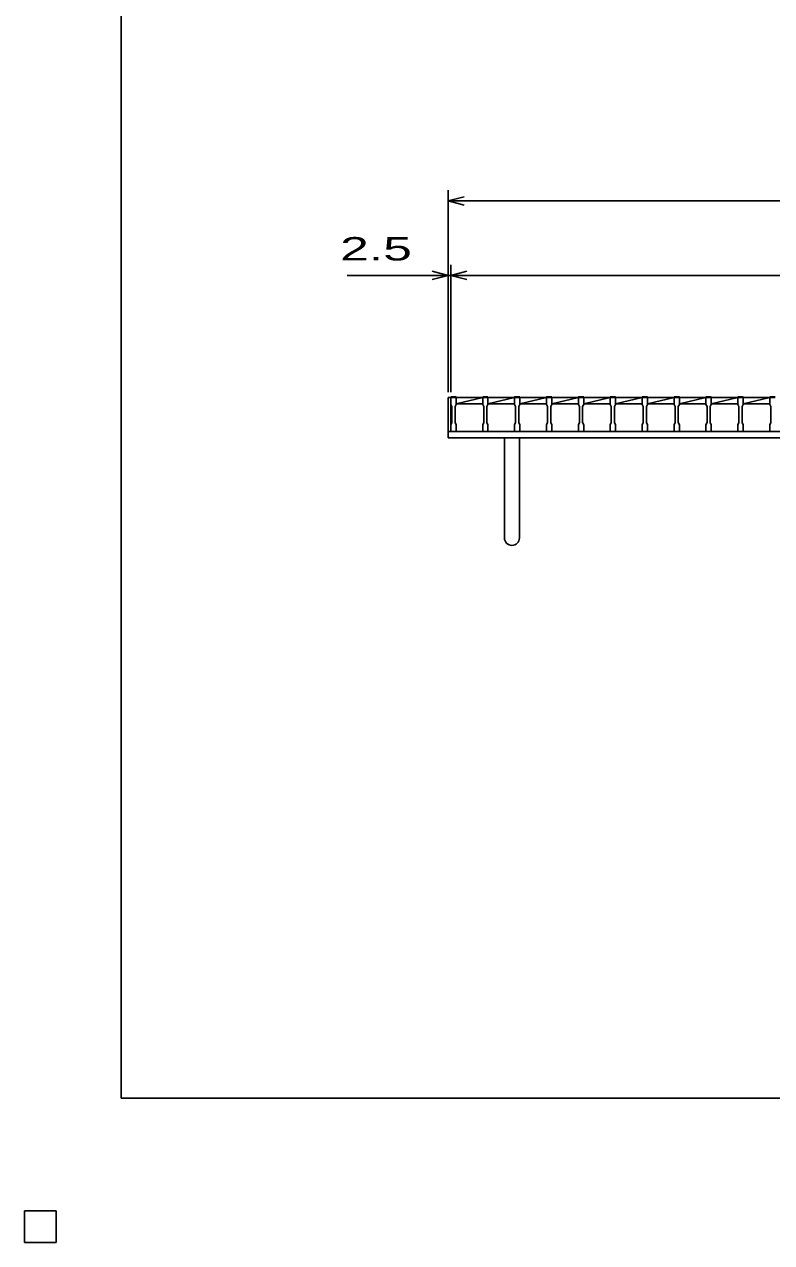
# Model space of a CAD drawing. Units: millimetres, scale not verified. Extents: x -1820 to 1731, y -1282 to 1054.
# Drawn here: x -1820 to -1117, y -1282 to -136 of the extents above; entities that cross this region are included whole.
import ezdxf
from ezdxf.enums import TextEntityAlignment as Align

# ---------------------------------------------------------------- set-up
doc = ezdxf.new("R2010")
doc.units = ezdxf.units.MM
doc.header["$LTSCALE"] = 10
for name, color, linetype, lineweight in [('0_2', 150, 'Continuous', 25), ('16', 3, 'Continuous', 25), ('19', 6, 'Continuous', 25), ('22', 4, 'Continuous', 25), ('24', 2, 'Continuous', 25), ('32', 4, 'Continuous', 25)]:
    doc.layers.add(name, color=color, linetype=linetype, lineweight=lineweight)
doc.styles.add('ベクトル', font='')
doc.styles.get('ベクトル').set_extended_font_data('ベクトル')

msp = doc.modelspace()

# ---------------------------------------------------------------- linework, layer by layer
at = {"layer": '0_2'}
for p, q in [((-1729, -1146.5), (-1729, 1053.5)), ((1731, -1146.5), (-1729, -1146.5)), ((-1790, -1252.5), (-1820, -1252.5)), ((-1820, -1252.5), (-1820, -1282.5)), ((-1790, -1252.5), (-1820, -1252.5)), ((-1820, -1252.5), (-1820, -1282.5)), ((-1790, -1252.5), (-1820, -1252.5)), ((-1820, -1252.5), (-1820, -1282.5)), ((-1790, -1252.5), (-1820, -1252.5)), ((-1820, -1252.5), (-1820, -1282.5)), ((-1790, -1252.5), (-1820, -1252.5)), ((-1820, -1252.5), (-1820, -1282.5)), ((-1790, -1282.5), (-1790, -1252.5)), ((-1790, -1282.5), (-1790, -1252.5)), ((-1790, -1282.5), (-1790, -1252.5)), ((-1790, -1282.5), (-1790, -1252.5)), ((-1790, -1282.5), (-1790, -1252.5)), ((-1820, -1282.5), (-1790, -1282.5)), ((-1820, -1282.5), (-1790, -1282.5)), ((-1820, -1282.5), (-1790, -1282.5)), ((-1820, -1282.5), (-1790, -1282.5)), ((-1820, -1282.5), (-1790, -1282.5))]:
    msp.add_line(p, q, dxfattribs=at)
at = {"layer": '16'}
for p, q in [((-1419, -487.5), (-1419, -486.8)), ((-1419, -486.8), (-1414, -486.8)), ((-1419, -487.5), (-1419, -494)), ((-1414, -487.5), (-1419, -487.5)), ((-1419, -487.5), (-1419, -519.5)), ((-1414, -486.8), (-1414, -487.5)), ((-1414, -494), (-1414, -487.5)), ((-1414, -487.5), (-1389, -487.5)), ((-1414, -493.5), (-1389, -487.5)), ((-1389, -487.5), (-1389, -486.8)), ((-1389, -486.8), (-1384, -486.8)), ((-1389, -487.5), (-1389, -494)), ((-1384, -487.5), (-1389, -487.5)), ((-1384, -486.8), (-1384, -487.5)), ((-1384, -494), (-1384, -487.5)), ((-1384, -487.5), (-1359, -487.5)), ((-1384, -493.5), (-1359, -487.5)), ((-1359, -487.5), (-1359, -486.8)), ((-1359, -486.8), (-1354, -486.8)), ((-1359, -487.5), (-1359, -494)), ((-1354, -487.5), (-1359, -487.5)), ((-1354, -486.8), (-1354, -487.5)), ((-1354, -494), (-1354, -487.5)), ((-1354, -487.5), (-1329, -487.5)), ((-1354, -493.5), (-1329, -487.5)), ((-1329, -487.5), (-1329, -486.8)), ((-1329, -486.8), (-1324, -486.8)), ((-1329, -487.5), (-1329, -494)), ((-1324, -487.5), (-1329, -487.5)), ((-1324, -486.8), (-1324, -487.5)), ((-1324, -494), (-1324, -487.5)), ((-1324, -487.5), (-1299, -487.5)), ((-1324, -493.5), (-1299, -487.5)), ((-1299, -487.5), (-1299, -486.8)), ((-1299, -486.8), (-1294, -486.8)), ((-1299, -487.5), (-1299, -494)), ((-1294, -487.5), (-1299, -487.5)), ((-1294, -486.8), (-1294, -487.5)), ((-1294, -494), (-1294, -487.5)), ((-1294, -487.5), (-1269, -487.5)), ((-1294, -493.5), (-1269, -487.5)), ((-1269, -487.5), (-1269, -486.8)), ((-1269, -486.8), (-1264, -486.8)), ((-1269, -487.5), (-1269, -494)), ((-1264, -487.5), (-1269, -487.5)), ((-1264, -486.8), (-1264, -487.5)), ((-1264, -494), (-1264, -487.5)), ((-1264, -487.5), (-1239, -487.5)), ((-1264, -493.5), (-1239, -487.5)), ((-1239, -487.5), (-1239, -486.8)), ((-1239, -486.8), (-1234, -486.8)), ((-1239, -487.5), (-1239, -494)), ((-1234, -487.5), (-1239, -487.5)), ((-1234, -486.8), (-1234, -487.5)), ((-1234, -494), (-1234, -487.5)), ((-1234, -487.5), (-1209, -487.5)), ((-1234, -493.5), (-1209, -487.5)), ((-1209, -487.5), (-1209, -486.8)), ((-1209, -486.8), (-1204, -486.8)), ((-1209, -487.5), (-1209, -494)), ((-1204, -487.5), (-1209, -487.5)), ((-1204, -486.8), (-1204, -487.5)), ((-1204, -494), (-1204, -487.5)), ((-1204, -487.5), (-1179, -487.5)), ((-1204, -493.5), (-1179, -487.5)), ((-1179, -487.5), (-1179, -486.8)), ((-1179, -486.8), (-1174, -486.8)), ((-1179, -487.5), (-1179, -494)), ((-1174, -487.5), (-1179, -487.5)), ((-1174, -486.8), (-1174, -487.5)), ((-1174, -494), (-1174, -487.5)), ((-1174, -487.5), (-1149, -487.5)), ((-1174, -493.5), (-1149, -487.5)), ((-1149, -487.5), (-1149, -486.8)), ((-1149, -486.8), (-1144, -486.8)), ((-1149, -487.5), (-1149, -494)), ((-1144, -487.5), (-1149, -487.5)), ((-1144, -486.8), (-1144, -487.5)), ((-1144, -494), (-1144, -487.5)), ((-1144, -487.5), (-1119, -487.5)), ((-1144, -493.5), (-1119, -487.5)), ((-1119, -487.5), (-1119, -486.8)), ((-1119, -486.8), (-1114, -486.8)), ((-1119, -487.5), (-1119, -494)), ((-1114, -487.5), (-1119, -487.5)), ((-1419, -494), (-1418, -496)), ((-1418, -496), (-1418, -511)), ((-1415, -496), (-1414, -494)), ((-1415, -511), (-1415, -496)), ((-1414, -493.5), (-1389, -493.5)), ((-1389, -494), (-1388, -496)), ((-1388, -496), (-1388, -511)), ((-1385, -496), (-1384, -494)), ((-1385, -511), (-1385, -496)), ((-1384, -493.5), (-1359, -493.5)), ((-1359, -494), (-1358, -496)), ((-1358, -496), (-1358, -511)), ((-1355, -496), (-1354, -494)), ((-1355, -511), (-1355, -496)), ((-1354, -493.5), (-1329, -493.5)), ((-1329, -494), (-1328, -496)), ((-1328, -496), (-1328, -511)), ((-1325, -496), (-1324, -494)), ((-1325, -511), (-1325, -496)), ((-1324, -493.5), (-1299, -493.5)), ((-1299, -494), (-1298, -496)), ((-1298, -496), (-1298, -511)), ((-1295, -496), (-1294, -494)), ((-1295, -511), (-1295, -496)), ((-1294, -493.5), (-1269, -493.5)), ((-1269, -494), (-1268, -496)), ((-1268, -496), (-1268, -511)), ((-1265, -496), (-1264, -494)), ((-1265, -511), (-1265, -496)), ((-1264, -493.5), (-1239, -493.5)), ((-1239, -494), (-1238, -496)), ((-1238, -496), (-1238, -511)), ((-1235, -496), (-1234, -494)), ((-1235, -511), (-1235, -496)), ((-1234, -493.5), (-1209, -493.5)), ((-1209, -494), (-1208, -496)), ((-1208, -496), (-1208, -511)), ((-1205, -496), (-1204, -494)), ((-1205, -511), (-1205, -496)), ((-1204, -493.5), (-1179, -493.5)), ((-1179, -494), (-1178, -496)), ((-1178, -496), (-1178, -511)), ((-1175, -496), (-1174, -494)), ((-1175, -511), (-1175, -496)), ((-1174, -493.5), (-1149, -493.5)), ((-1149, -494), (-1148, -496)), ((-1148, -496), (-1148, -511)), ((-1145, -496), (-1144, -494)), ((-1145, -511), (-1145, -496)), ((-1144, -493.5), (-1119, -493.5)), ((-1119, -494), (-1118, -496)), ((-1118, -496), (-1118, -511)), ((-1418, -511), (-1419, -513)), ((-1419, -513), (-1419, -519.5)), ((-1414, -513), (-1415, -511)), ((-1414, -519.5), (-1414, -513)), ((-1388, -511), (-1389, -513)), ((-1389, -513), (-1389, -519.5)), ((-1384, -513), (-1385, -511)), ((-1384, -519.5), (-1384, -513)), ((-1358, -511), (-1359, -513)), ((-1359, -513), (-1359, -519.5)), ((-1354, -513), (-1355, -511)), ((-1354, -519.5), (-1354, -513)), ((-1328, -511), (-1329, -513)), ((-1329, -513), (-1329, -519.5)), ((-1324, -513), (-1325, -511)), ((-1324, -519.5), (-1324, -513)), ((-1298, -511), (-1299, -513)), ((-1299, -513), (-1299, -519.5)), ((-1294, -513), (-1295, -511)), ((-1294, -519.5), (-1294, -513)), ((-1268, -511), (-1269, -513)), ((-1269, -513), (-1269, -519.5)), ((-1264, -513), (-1265, -511)), ((-1264, -519.5), (-1264, -513)), ((-1238, -511), (-1239, -513)), ((-1239, -513), (-1239, -519.5)), ((-1234, -513), (-1235, -511)), ((-1234, -519.5), (-1234, -513)), ((-1208, -511), (-1209, -513)), ((-1209, -513), (-1209, -519.5)), ((-1204, -513), (-1205, -511)), ((-1204, -519.5), (-1204, -513)), ((-1178, -511), (-1179, -513)), ((-1179, -513), (-1179, -519.5)), ((-1174, -513), (-1175, -511)), ((-1174, -519.5), (-1174, -513)), ((-1148, -511), (-1149, -513)), ((-1149, -513), (-1149, -519.5)), ((-1144, -513), (-1145, -511)), ((-1144, -519.5), (-1144, -513)), ((-1118, -511), (-1119, -513)), ((-1119, -513), (-1119, -519.5)), ((-1419, -519.5), (-1414, -519.5)), ((-1414, -519.5), (-1389, -519.5)), ((-1389, -519.5), (-1384, -519.5)), ((-1384, -519.5), (-1359, -519.5)), ((-1359, -519.5), (-1354, -519.5)), ((-1354, -519.5), (-1329, -519.5)), ((-1329, -519.5), (-1324, -519.5)), ((-1324, -519.5), (-1299, -519.5)), ((-1299, -519.5), (-1294, -519.5)), ((-1294, -519.5), (-1269, -519.5)), ((-1269, -519.5), (-1264, -519.5)), ((-1264, -519.5), (-1239, -519.5)), ((-1239, -519.5), (-1234, -519.5)), ((-1234, -519.5), (-1209, -519.5)), ((-1209, -519.5), (-1204, -519.5)), ((-1204, -519.5), (-1179, -519.5)), ((-1179, -519.5), (-1174, -519.5)), ((-1174, -519.5), (-1149, -519.5)), ((-1149, -519.5), (-1144, -519.5)), ((-1144, -519.5), (-1119, -519.5)), ((-1119, -519.5), (-1114, -519.5)), ((-1790, -1252.5), (-1820, -1252.5)), ((-1820, -1252.5), (-1820, -1282.5)), ((-1790, -1252.5), (-1820, -1252.5)), ((-1820, -1252.5), (-1820, -1282.5)), ((-1790, -1252.5), (-1820, -1252.5)), ((-1820, -1252.5), (-1820, -1282.5)), ((-1790, -1252.5), (-1820, -1252.5)), ((-1820, -1252.5), (-1820, -1282.5)), ((-1790, -1252.5), (-1820, -1252.5)), ((-1820, -1252.5), (-1820, -1282.5)), ((-1790, -1282.5), (-1790, -1252.5)), ((-1790, -1282.5), (-1790, -1252.5)), ((-1790, -1282.5), (-1790, -1252.5)), ((-1790, -1282.5), (-1790, -1252.5)), ((-1790, -1282.5), (-1790, -1252.5)), ((-1820, -1282.5), (-1790, -1282.5)), ((-1820, -1282.5), (-1790, -1282.5)), ((-1820, -1282.5), (-1790, -1282.5)), ((-1820, -1282.5), (-1790, -1282.5)), ((-1820, -1282.5), (-1790, -1282.5))]:
    msp.add_line(p, q, dxfattribs=at)
at = {"layer": '19'}
for p, q in [((-1421.5, -519.5), (-1421.5, -487.5)), ((-1421.5, -487.5), (-1419, -487.5)), ((-1421.5, -519.5), (-421.5, -519.5)), ((-1421.5, -525.5), (-1421.5, -519.5)), ((-421.5, -525.5), (-1421.5, -525.5)), ((-1368.5, -525.5), (-1368.5, -619.5)), ((-1354.5, -619.5), (-1354.5, -525.5))]:
    msp.add_line(p, q, dxfattribs=at)
msp.add_arc((-1361.5, -619.5), 7, 180, 0, dxfattribs=at)
at = {"layer": '22'}
for p, q in [((-1421.5, -482.5), (-1421.5, -292.5)), ((-1421.5, -302.5), (-1406.5, -298.5)), ((-1406.5, -306.5), (-1421.5, -302.5)), ((-1421.5, -302.5), (-421.5, -302.5)), ((-1421.5, -482.5), (-1421.5, -362.5)), ((-1419, -482.5), (-1419, -362.5)), ((-1516.5, -372.5), (-1421.5, -372.5)), ((-1421.5, -372.5), (-1436.5, -368.5)), ((-1436.5, -376.5), (-1421.5, -372.5)), ((-1421.5, -372.5), (-1419, -372.5)), ((-1419, -372.5), (-1404, -368.5)), ((-1404, -376.5), (-1419, -372.5)), ((-1419, -372.5), (-424, -372.5))]:
    msp.add_line(p, q, dxfattribs=at)
at = {"layer": '22', "color": 2}
for p, q in [((-1790, -1252.5), (-1820, -1252.5)), ((-1820, -1252.5), (-1820, -1282.5)), ((-1790, -1252.5), (-1820, -1252.5)), ((-1820, -1252.5), (-1820, -1282.5)), ((-1790, -1252.5), (-1820, -1252.5)), ((-1820, -1252.5), (-1820, -1282.5)), ((-1790, -1282.5), (-1790, -1252.5)), ((-1790, -1282.5), (-1790, -1252.5)), ((-1790, -1282.5), (-1790, -1252.5)), ((-1820, -1282.5), (-1790, -1282.5)), ((-1820, -1282.5), (-1790, -1282.5)), ((-1820, -1282.5), (-1790, -1282.5))]:
    msp.add_line(p, q, dxfattribs=at)
at = {"layer": '24', "color": 4}
for p, q in [((-1790, -1252.5), (-1820, -1252.5)), ((-1820, -1252.5), (-1820, -1282.5)), ((-1790, -1252.5), (-1820, -1252.5)), ((-1820, -1252.5), (-1820, -1282.5)), ((-1790, -1252.5), (-1820, -1252.5)), ((-1820, -1252.5), (-1820, -1282.5)), ((-1790, -1282.5), (-1790, -1252.5)), ((-1790, -1282.5), (-1790, -1252.5)), ((-1790, -1282.5), (-1790, -1252.5)), ((-1820, -1282.5), (-1790, -1282.5)), ((-1820, -1282.5), (-1790, -1282.5)), ((-1820, -1282.5), (-1790, -1282.5))]:
    msp.add_line(p, q, dxfattribs=at)
at = {"layer": '32'}
for p, q in [((-1790, -1252.5), (-1820, -1252.5)), ((-1820, -1252.5), (-1820, -1282.5)), ((-1790, -1252.5), (-1820, -1252.5)), ((-1820, -1252.5), (-1820, -1282.5)), ((-1790, -1252.5), (-1820, -1252.5)), ((-1820, -1252.5), (-1820, -1282.5)), ((-1790, -1252.5), (-1820, -1252.5)), ((-1820, -1252.5), (-1820, -1282.5)), ((-1790, -1252.5), (-1820, -1252.5)), ((-1820, -1252.5), (-1820, -1282.5)), ((-1790, -1282.5), (-1790, -1252.5)), ((-1790, -1282.5), (-1790, -1252.5)), ((-1790, -1282.5), (-1790, -1252.5)), ((-1790, -1282.5), (-1790, -1252.5)), ((-1790, -1282.5), (-1790, -1252.5)), ((-1820, -1282.5), (-1790, -1282.5)), ((-1820, -1282.5), (-1790, -1282.5)), ((-1820, -1282.5), (-1790, -1282.5)), ((-1820, -1282.5), (-1790, -1282.5)), ((-1820, -1282.5), (-1790, -1282.5))]:
    msp.add_line(p, q, dxfattribs=at)

# ---------------------------------------------------------------- texts
at = {"layer": '22', "color": 2, "style": 'ベクトル', "width": 1.65}
msp.add_text(' 2.5 ', height=21.99, dxfattribs=at).set_placement((-1536.5, -347.5), align=Align.MIDDLE_LEFT)

doc.saveas('drawing.dxf')
